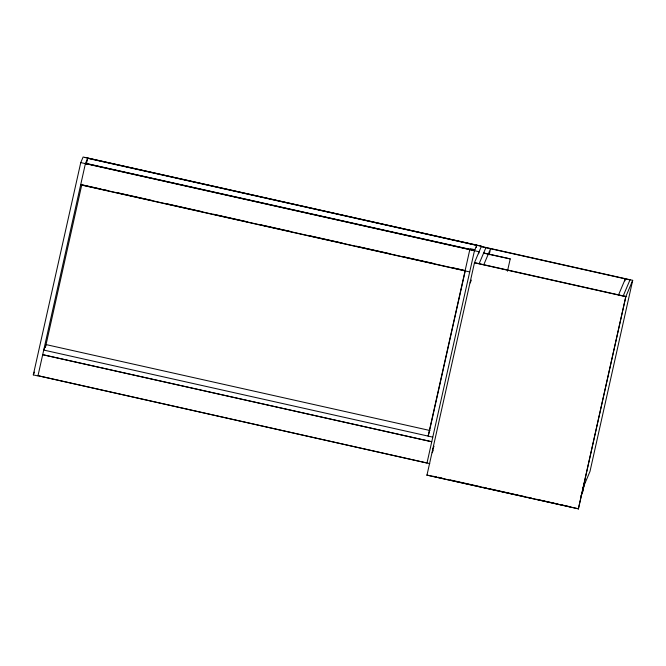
<?xml version="1.0" encoding="UTF-8"?>
<svg xmlns="http://www.w3.org/2000/svg" width="666" height="666" viewBox="0 0 666 666"><rect width="100%" height="100%" fill="white"/><g stroke="black" fill="none" stroke-linecap="round" stroke-linejoin="round"><path stroke-width="1" d="M87.762 158.058L85.406 163.628L37.945 375.94L33.3 374.9L80.761 162.596L83.117 157.018L481.451 246.17L474.425 262.795L625.799 296.67L632.7 280.336L481.327 246.462M45.421 347.377L81.885 184.34M86.289 164.394L87.721 158.158M428.771 434.107L465.234 270.979M476.24 247.419L476.69 245.396L87.646 158.325M426.973 475.108L474.5 262.62L625.873 296.503L578.413 508.816L426.973 475.108L578.413 508.816M478.646 253.763L479.095 251.74L80.761 162.596M489.194 254.778L490.551 248.709L483.799 264.702M507.442 271.228L510.231 258.899L483.674 252.955M624.875 280.902L625.324 278.879L618.564 294.871M578.338 508.982L625.799 296.67M582.517 492.224L584.773 482.117M584.623 482.958L582.583 492.057L580.927 495.987M632.7 280.336L589.993 471.42L583.116 487.678M85.106 157.459L481.41 246.27M33.3 374.9L34.474 372.111M38.037 375.724L429.786 463.636M476.764 245.23L474.45 250.707L426.998 463.012L38.969 375.932M470.154 282.917L471.345 280.095M479.145 263.661L485.905 247.677M428.546 435.123L428.13 436.097L469.805 249.667L470.221 248.684L474.866 249.725M510.231 258.899L483.599 253.13M432.825 449.059L434.024 446.237M432.184 452.763L433.383 449.941M433.017 476.273L436.138 476.781M630.044 279.745L623.176 296.004L625.832 296.603M481.26 246.636L629.969 279.92M85.548 163.287L474.6 250.358M85.473 163.461L474.525 250.533M81.818 184.748L101.066 189.052M103.088 189.51L107.143 190.418M118.29 192.907L151.723 200.391M165.909 203.571L196.304 210.373M198.326 210.822L202.381 211.73M213.528 214.227L246.961 221.711M261.139 224.883L291.533 231.685M308.758 235.539L342.191 243.023M356.377 246.195L389.81 253.679M403.996 256.851L434.39 263.653M451.615 267.507L464.785 270.454M81.743 184.915L464.71 270.629M80.661 184.865L469.705 271.936M430.028 430.527L46.046 344.588L43.731 350.066L432.775 437.137M42.716 354.662L431.759 441.733L42.691 354.712M438.17 477.239L442.232 478.146M450.349 479.961L474.725 485.414M476.756 485.872L480.81 486.779M482.842 487.237L486.904 488.145M488.936 488.603L519.397 495.421M521.428 495.87L525.491 496.778M527.522 497.236L531.585 498.143M536.663 499.284L557.983 504.054M560.014 504.503L564.077 505.419M566.108 505.869L570.171 506.776"/></g></svg>
